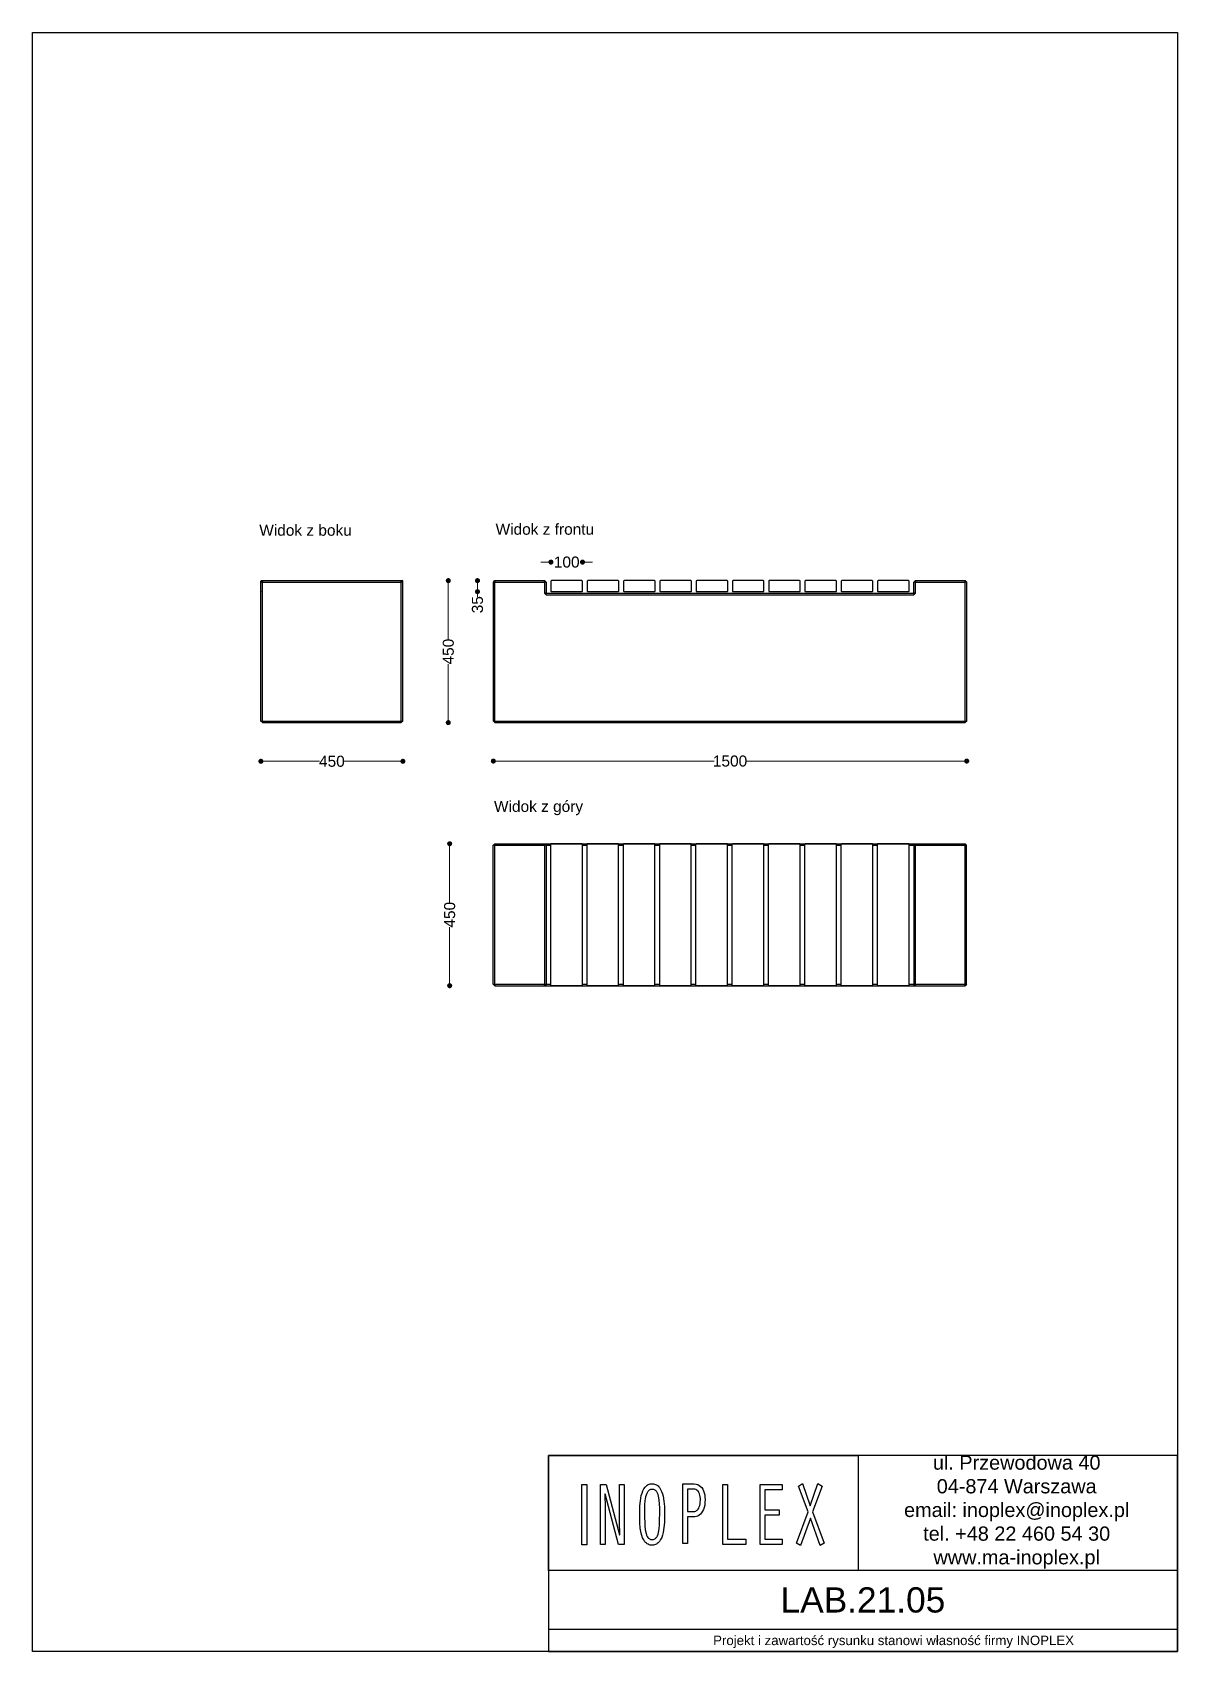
# Model space of a CAD drawing. Header units: millimetres. Extents: x 10366 to 13995, y 24552 to 29685.
import ezdxf

# ---------------------------------------------------------------- set-up
doc = ezdxf.new("R2010")
doc.units = ezdxf.units.MM
doc.header["$LTSCALE"] = 3
doc.layers.add('Default', color=7, linetype='Continuous')
doc.layers.add('DomyÅ›lny', color=7, linetype='Continuous')
doc.styles.get("Standard").update_dxf_attribs({"font": 'arial.ttf'})
doc.dimstyles.new('MATEUSZ', dxfattribs={"dimtxt": 35, "dimasz": 16, "dimexe": 0.18, "dimexo": 0.0625, "dimgap": 0.09, "dimtad": 0, "dimdec": 0, "dimdsep": 46, "dimtxsty": 'Standard', "dimblk": 'DOT', "dimcen": 0.09, "dimse1": 1, "dimse2": 1, "dimadec": 0, "dimazin": 0, "dimtfac": 1, "dimtdec": 0, "dimtofl": 0, "dimtmove": 0, "dimatfit": 3, "dimfxl": 1, "dimtolj": 1, "dimtzin": 0, "dimlwd": 9, "dimlwe": 9, "dimarcsym": 0})

# ---------------------------------------------------------------- blocks, each defined once
blk = doc.blocks.new('_Dot')
at = {"color": 0, "linetype": 'ByBlock', "lineweight": -2}
blk.add_line((-0.5, 0), (-1, 0), dxfattribs=at)
at = {"color": 0, "linetype": 'ByBlock', "const_width": 0.5}
blk.add_lwpolyline([(-0.25, 0, 1), (0.25, 0, 1)], format="xyb", close=True, dxfattribs=at)
blk = doc.blocks.new('*D13')
at = {"color": 0, "lineweight": 9, "transparency": 16777216}
for p, q in [((11684.1, 27931), (11684.1, 27761.4)), ((11684.1, 27513), (11684.1, 27682.6))]:
    blk.add_line(p, q, dxfattribs=at)
at = {"layer": 'Defpoints', "color": 0, "transparency": 16777216}
for p in [(11535.2, 27947), (11535.2, 27497), (11684.1, 27497)]:
    blk.add_point(p, dxfattribs=at)
at = {"color": 0, "lineweight": 9, "transparency": 16777216, "xscale": 16, "yscale": 16, "zscale": 16}
for p, rotation in [((11684.1, 27947), 90), ((11684.1, 27497), 270)]:
    blk.add_blockref('_Dot', p, dxfattribs=dict(at, rotation=rotation))
at = {"color": 0, "transparency": 16777216, "insert": (11684.1, 27722), "char_height": 35, "attachment_point": 5, "rotation": 90}
blk.add_mtext('\\A1;450', dxfattribs=at)
blk = doc.blocks.new('*D14')
at = {"color": 0, "lineweight": 9, "transparency": 16777216}
for p, q in [((11106.2, 27374.3), (11275.8, 27374.3)), ((11524.2, 27374.3), (11354.6, 27374.3))]:
    blk.add_line(p, q, dxfattribs=at)
at = {"layer": 'Defpoints', "color": 0, "transparency": 16777216}
for p in [(11090.2, 27502), (11540.2, 27502), (11540.2, 27374.3)]:
    blk.add_point(p, dxfattribs=at)
at = {"color": 0, "lineweight": 9, "transparency": 16777216, "xscale": 16, "yscale": 16, "zscale": 16, "rotation": 180}
blk.add_blockref('_Dot', (11090.2, 27374.3), dxfattribs=at)
at = {"color": 0, "lineweight": 9, "transparency": 16777216, "xscale": 16, "yscale": 16, "zscale": 16}
blk.add_blockref('_Dot', (11540.2, 27374.3), dxfattribs=at)
at = {"color": 0, "transparency": 16777216, "insert": (11315.2, 27374.3), "char_height": 35, "attachment_point": 5}
blk.add_mtext('\\A1;450', dxfattribs=at)
blk = doc.blocks.new('*D15')
at = {"color": 0, "lineweight": 9, "transparency": 16777216}
for p, q in [((11842.8, 27375), (12526.1, 27375)), ((13310.8, 27375), (12627.4, 27375))]:
    blk.add_line(p, q, dxfattribs=at)
at = {"layer": 'Defpoints', "color": 0, "transparency": 16777216}
for p in [(11826.8, 27502), (13326.8, 27502), (13326.8, 27375)]:
    blk.add_point(p, dxfattribs=at)
at = {"color": 0, "lineweight": 9, "transparency": 16777216, "xscale": 16, "yscale": 16, "zscale": 16, "rotation": 180}
blk.add_blockref('_Dot', (11826.8, 27375), dxfattribs=at)
at = {"color": 0, "lineweight": 9, "transparency": 16777216, "xscale": 16, "yscale": 16, "zscale": 16}
blk.add_blockref('_Dot', (13326.8, 27375), dxfattribs=at)
at = {"color": 0, "transparency": 16777216, "insert": (12576.8, 27375), "char_height": 35, "attachment_point": 5}
blk.add_mtext('\\A1;1500', dxfattribs=at)
blk = doc.blocks.new('*D16')
at = {"color": 0, "lineweight": 9, "transparency": 16777216}
for p, q in [((11688.4, 27097), (11688.4, 26927.4)), ((11688.4, 26679), (11688.4, 26848.6))]:
    blk.add_line(p, q, dxfattribs=at)
at = {"layer": 'Defpoints', "color": 0, "transparency": 16777216}
for p in [(11831.4, 27113), (11688.4, 26663), (11831.4, 26663)]:
    blk.add_point(p, dxfattribs=at)
at = {"color": 0, "lineweight": 9, "transparency": 16777216, "xscale": 16, "yscale": 16, "zscale": 16}
for p, rotation in [((11688.4, 27113), 90), ((11688.4, 26663), 270)]:
    blk.add_blockref('_Dot', p, dxfattribs=dict(at, rotation=rotation))
at = {"color": 0, "transparency": 16777216, "insert": (11688.4, 26888), "char_height": 35, "attachment_point": 5, "rotation": 90}
blk.add_mtext('\\A1;450', dxfattribs=at)
blk = doc.blocks.new('*D17')
at = {"color": 0, "lineweight": 9, "transparency": 16777216}
for p, q in [((11993.3, 28005.7), (11977.3, 28005.7)), ((12125.3, 28005.7), (12141.3, 28005.7))]:
    blk.add_line(p, q, dxfattribs=at)
at = {"layer": 'Defpoints', "color": 0, "transparency": 16777216}
for p in [(12109.3, 28005.7), (12009.3, 27945), (12109.3, 27945)]:
    blk.add_point(p, dxfattribs=at)
at = {"color": 0, "lineweight": 9, "transparency": 16777216, "xscale": 16, "yscale": 16, "zscale": 16}
blk.add_blockref('_Dot', (12009.3, 28005.7), dxfattribs=at)
at = {"color": 0, "lineweight": 9, "transparency": 16777216, "xscale": 16, "yscale": 16, "zscale": 16, "rotation": 180}
blk.add_blockref('_Dot', (12109.3, 28005.7), dxfattribs=at)
at = {"color": 0, "transparency": 16777216, "insert": (12059.3, 28005.7), "char_height": 35, "attachment_point": 5}
blk.add_mtext('\\A1;100', dxfattribs=at)
blk = doc.blocks.new('*D18')
at = {"color": 0, "lineweight": 9, "transparency": 16777216}
for p, q in [((11776.5, 27931), (11776.5, 27928)), ((11776.5, 27912), (11776.5, 27896))]:
    blk.add_line(p, q, dxfattribs=at)
at = {"layer": 'Defpoints', "color": 0, "transparency": 16777216}
for p in [(12011.3, 27947), (11776.5, 27912), (12011.3, 27912)]:
    blk.add_point(p, dxfattribs=at)
at = {"color": 0, "lineweight": 9, "transparency": 16777216, "xscale": 16, "yscale": 16, "zscale": 16}
for p, rotation in [((11776.5, 27947), 90), ((11776.5, 27912), 270)]:
    blk.add_blockref('_Dot', p, dxfattribs=dict(at, rotation=rotation))
at = {"color": 0, "transparency": 16777216, "insert": (11776.5, 27870.7), "char_height": 35, "attachment_point": 5, "rotation": 90}
blk.add_mtext('\\A1;35', dxfattribs=at)
blk = doc.blocks.new('logo inoplex techniczne')
at = {"layer": 'DomyÅ›lny'}
for points in [[(-66.02, 24.77, 0), (-63.31, 24.77, 0), (-63.31, -0.1, 0), (-66.02, -0.1, 0)], [(-55.75, 24.71, 0), (-52.64, 24.71, 0), (-45.3, 3.93, 0), (-45.23, 4, 0), (-45.34, 9.52, 0), (-45.34, 24.71, 0), (-42.86, 24.71, 0), (-42.86, 0, 0), (-45.97, 0, 0), (-53.3, 20.82, 0), (-53.38, 20.74, 0), (-53.27, 15.15, 0), (-53.27, 0, 0), (-55.75, 0, 0)], [(-20.58, 12.37, 0), (-20.67, 9.09, 0), (-20.91, 7.01, 0), (-21.38, 4.89, 0), (-21.74, 3.87, 0), (-22.18, 2.91, 0), (-22.73, 2.03, 0), (-23.38, 1.25, 0), (-23.76, 0.91, 0), (-24.16, 0.61, 0), (-24.6, 0.34, 0), (-25.07, 0.11, 0), (-25.58, -0.07, 0), (-26.13, -0.21, 0), (-26.71, -0.3, 0), (-27.33, -0.33, 0), (-27.97, -0.31, 0), (-28.57, -0.24, 0), (-29.13, -0.12, 0), (-29.65, 0.05, 0), (-30.14, 0.26, 0), (-30.59, 0.51, 0), (-31.01, 0.8, 0), (-31.39, 1.13, 0), (-32.07, 1.88, 0), (-32.63, 2.73, 0), (-33.09, 3.67, 0), (-33.45, 4.68, 0), (-33.94, 6.78, 0), (-34.19, 8.87, 0), (-34.15, 15.92, 0), (-33.88, 18.05, 0), (-33.36, 20.15, 0), (-32.99, 21.14, 0), (-32.52, 22.06, 0), (-31.96, 22.89, 0), (-31.3, 23.62, 0), (-30.92, 23.94, 0), (-30.52, 24.22, 0), (-30.08, 24.46, 0), (-29.61, 24.67, 0), (-29.1, 24.83, 0), (-28.56, 24.95, 0), (-27.99, 25.02, 0), (-26.75, 25.01, 0), (-26.16, 24.92, 0), (-25.61, 24.79, 0), (-25.1, 24.61, 0), (-24.62, 24.39, 0), (-24.18, 24.13, 0), (-23.77, 23.83, 0), (-23.4, 23.49, 0), (-22.74, 22.73, 0), (-22.19, 21.86, 0), (-21.74, 20.91, 0), (-21.39, 19.9, 0), (-20.91, 17.79, 0), (-20.67, 15.71, 0)], [(-31.69, 12.37, 0), (-31.5, 7.78, 0), (-31.22, 5.96, 0), (-30.79, 4.47, 0), (-30.5, 3.86, 0), (-30.17, 3.33, 0), (-29.79, 2.88, 0), (-29.58, 2.69, 0), (-29.35, 2.53, 0), (-29.11, 2.38, 0), (-28.86, 2.26, 0), (-28.59, 2.16, 0), (-28.3, 2.09, 0), (-27.68, 2.01, 0), (-26.95, 2.03, 0), (-26.59, 2.09, 0), (-26.26, 2.18, 0), (-25.95, 2.3, 0), (-25.66, 2.45, 0), (-25.39, 2.62, 0), (-25.15, 2.83, 0), (-24.92, 3.06, 0), (-24.51, 3.58, 0), (-24.18, 4.19, 0), (-23.9, 4.87, 0), (-23.51, 6.39, 0), (-23.29, 8.07, 0), (-23.19, 14.97, 0), (-23.47, 18.39, 0), (-23.84, 19.89, 0), (-24.11, 20.55, 0), (-24.43, 21.14, 0), (-24.83, 21.65, 0), (-25.05, 21.87, 0), (-25.29, 22.07, 0), (-25.56, 22.24, 0), (-25.84, 22.39, 0), (-26.15, 22.51, 0), (-26.48, 22.6, 0), (-26.83, 22.67, 0), (-27.21, 22.7, 0), (-27.61, 22.7, 0), (-27.99, 22.67, 0), (-28.35, 22.6, 0), (-28.68, 22.49, 0), (-28.99, 22.35, 0), (-29.28, 22.19, 0), (-29.54, 21.99, 0), (-29.79, 21.76, 0), (-30.02, 21.52, 0), (-30.41, 20.95, 0), (-30.74, 20.3, 0), (-31.01, 19.58, 0), (-31.38, 18, 0), (-31.59, 16.32, 0)], [(-8.01, 0.35, 0), (-10.49, 0.35, 0), (-10.49, 25.06, 0), (-6.41, 25.06, 0), (-4.32, 25.03, 0), (-3.3, 24.91, 0), (-2.38, 24.68, 0), (-1.54, 24.36, 0), (-0.8, 23.94, 0), (-0.15, 23.43, 0), (0.41, 22.83, 0), (0.87, 22.13, 0), (1.23, 21.35, 0), (1.49, 20.48, 0), (1.64, 19.52, 0), (1.69, 18.48, 0), (1.63, 17.32, 0), (1.46, 16.25, 0), (1.18, 15.29, 0), (0.8, 14.42, 0), (0.33, 13.66, 0), (-0.22, 13, 0), (-0.85, 12.45, 0), (-1.54, 12.01, 0), (-2.3, 11.68, 0), (-3.12, 11.46, 0), (-3.98, 11.36, 0), (-8.01, 11.35, 0)], [(-8.01, 13.58, 0), (-5.3, 13.6, 0), (-4.02, 13.65, 0), (-3.47, 13.77, 0), (-2.97, 13.96, 0), (-2.73, 14.09, 0), (-2.52, 14.24, 0), (-2.12, 14.59, 0), (-1.77, 15.02, 0), (-1.48, 15.52, 0), (-1.25, 16.09, 0), (-1.07, 16.73, 0), (-0.96, 17.44, 0), (-0.91, 18.22, 0), (-0.92, 19, 0), (-1, 19.71, 0), (-1.15, 20.34, 0), (-1.37, 20.89, 0), (-1.66, 21.37, 0), (-2, 21.78, 0), (-2.41, 22.12, 0), (-2.88, 22.39, 0), (-3.41, 22.6, 0), (-3.99, 22.74, 0), (-4.62, 22.82, 0), (-8.01, 22.84, 0)], [(11.46, 24.71, 0), (13.94, 24.71, 0), (13.94, 2.22, 0), (24.09, 2.22, 0), (24.09, 0, 0), (11.46, 0, 0)], [(32.01, 24.71, 0), (44.04, 24.71, 0), (44.04, 22.48, 0), (34.49, 22.48, 0), (34.49, 14.33, 0), (42.38, 14.33, 0), (42.38, 12.11, 0), (34.49, 12.11, 0), (34.49, 2.22, 0), (44.04, 2.22, 0), (44.04, 0, 0), (32.01, 0, 0)], [(54.09, -0.48, 0), (51.87, 0.56, 0), (58.31, 13.45, 0), (53.02, 24.04, 0), (55.31, 25.19, 0), (59.54, 15.96, 0), (63.76, 25.19, 0), (66.05, 24.04, 0), (60.76, 13.45, 0), (67.2, 0.56, 0), (64.98, -0.48, 0), (59.57, 10.82, 0)]]:
    blk.add_polyline3d(points, close=True, dxfattribs=at)

msp = doc.modelspace()

# ---------------------------------------------------------------- linework, layer by layer
for p, q in [((13995, 24809.6), (12194.9, 24809.6)), ((13994.7, 24623), (12001.1, 24623))]:
    msp.add_line(p, q)
for points in [[(10366.2, 24552.5), (10366.2, 29684.6), (13995, 29684.6), (13995, 24552.5)], [(12001.1, 24552.5), (13995, 24552.5), (13995, 25174.2), (12001.1, 25174.2)], [(12001.1, 25174.2), (12982.7, 25174.2), (12982.7, 24809.6), (12001.1, 24809.6)]]:
    msp.add_lwpolyline(points, close=True)
at = {"layer": 'Default'}
for p, q in [((11090.2, 27942), (11095.2, 27947)), ((11090.2, 27914), (11090.2, 27945)), ((11095.2, 27942), (11090.2, 27942)), ((11090.2, 27502), (11090.2, 27942)), ((11092.2, 27947), (11538.2, 27947)), ((11095.2, 27947), (11535.2, 27947)), ((11095.2, 27947), (11095.2, 27942)), ((11095.2, 27502), (11095.2, 27942)), ((11095.2, 27942), (11535.2, 27942)), ((11535.2, 27942), (11535.2, 27947)), ((11535.2, 27947), (11540.2, 27942)), ((11540.2, 27942), (11535.2, 27942)), ((11535.2, 27502), (11535.2, 27942)), ((11540.2, 27914), (11540.2, 27945)), ((11540.2, 27502), (11540.2, 27942)), ((11826.8, 27942), (11831.8, 27947)), ((11831.8, 27942), (11826.8, 27942)), ((11826.8, 27502), (11826.8, 27942)), ((11831.8, 27947), (11989.3, 27947)), ((11831.8, 27947), (11831.8, 27942)), ((11831.8, 27502), (11831.8, 27942)), ((11831.8, 27942), (11989.3, 27942)), ((11989.3, 27942), (11989.3, 27947)), ((11989.3, 27947), (11994.3, 27942)), ((11989.3, 27942), (11989.3, 27907)), ((11994.3, 27942), (11989.3, 27942)), ((11994.3, 27942), (11994.3, 27907)), ((12009.3, 27945), (12009.3, 27914)), ((12107.3, 27947), (12011.3, 27947)), ((12109.3, 27914), (12109.3, 27945)), ((12124.3, 27945), (12124.3, 27914)), ((12222.3, 27947), (12126.3, 27947)), ((12224.3, 27914), (12224.3, 27945)), ((12239.3, 27945), (12239.3, 27914)), ((12337.3, 27947), (12241.3, 27947)), ((12339.3, 27914), (12339.3, 27945)), ((12354.3, 27945), (12354.3, 27914)), ((12452.3, 27947), (12356.3, 27947)), ((12454.3, 27914), (12454.3, 27945)), ((12469.3, 27945), (12469.3, 27914)), ((12567.3, 27947), (12471.3, 27947)), ((12569.3, 27914), (12569.3, 27945)), ((12584.3, 27945), (12584.3, 27914)), ((12682.3, 27947), (12586.3, 27947)), ((12684.3, 27914), (12684.3, 27945)), ((12699.3, 27945), (12699.3, 27914)), ((12797.3, 27947), (12701.3, 27947)), ((12799.3, 27914), (12799.3, 27945)), ((12814.3, 27945), (12814.3, 27914)), ((12912.3, 27947), (12816.3, 27947)), ((12914.3, 27914), (12914.3, 27945)), ((12929.3, 27945), (12929.3, 27914)), ((13027.3, 27947), (12931.3, 27947)), ((13029.3, 27914), (13029.3, 27945)), ((13044.3, 27945), (13044.3, 27914)), ((13142.3, 27947), (13046.3, 27947)), ((13144.3, 27914), (13144.3, 27945)), ((13159.3, 27942), (13164.3, 27947)), ((13164.3, 27942), (13159.3, 27942)), ((13159.3, 27907), (13159.3, 27942)), ((13164.3, 27947), (13321.8, 27947)), ((13164.3, 27947), (13164.3, 27942)), ((13164.3, 27942), (13321.8, 27942)), ((13164.3, 27907), (13164.3, 27942)), ((13321.8, 27942), (13321.8, 27947)), ((13321.8, 27947), (13326.8, 27942)), ((13326.8, 27942), (13321.8, 27942)), ((13321.8, 27502), (13321.8, 27942)), ((13326.8, 27502), (13326.8, 27942)), ((11989.3, 27907), (11994.3, 27902)), ((11994.3, 27907), (11989.3, 27907)), ((11994.3, 27907), (13159.3, 27907)), ((11994.3, 27902), (11994.3, 27907)), ((11994.3, 27902), (13159.3, 27902)), ((12011.3, 27912), (12107.3, 27912)), ((12126.3, 27912), (12222.3, 27912)), ((12241.3, 27912), (12337.3, 27912)), ((12356.3, 27912), (12452.3, 27912)), ((12471.3, 27912), (12567.3, 27912)), ((12586.3, 27912), (12682.3, 27912)), ((12701.3, 27912), (12797.3, 27912)), ((12816.3, 27912), (12912.3, 27912)), ((12931.3, 27912), (13027.3, 27912)), ((13046.3, 27912), (13142.3, 27912)), ((13159.3, 27902), (13164.3, 27907)), ((13159.3, 27907), (13159.3, 27902)), ((13164.3, 27907), (13159.3, 27907)), ((11095.2, 27497), (11090.2, 27502)), ((11090.2, 27502), (11095.2, 27502)), ((11095.2, 27502), (11095.2, 27497)), ((11095.2, 27502), (11535.2, 27502)), ((11095.2, 27497), (11535.2, 27497)), ((11535.2, 27497), (11535.2, 27502)), ((11540.2, 27502), (11535.2, 27497)), ((11535.2, 27502), (11540.2, 27502)), ((11831.8, 27497), (11826.8, 27502)), ((11826.8, 27502), (11831.8, 27502)), ((11831.8, 27502), (13321.8, 27502)), ((11831.8, 27502), (11831.8, 27497)), ((11831.8, 27497), (13321.8, 27497)), ((13326.8, 27502), (13321.8, 27497)), ((13321.8, 27497), (13321.8, 27502)), ((13321.8, 27502), (13326.8, 27502)), ((11826.4, 27108), (11831.4, 27113)), ((11831.4, 27108), (11826.4, 27108)), ((11826.4, 26668), (11826.4, 27108)), ((11831.4, 27113), (11988.9, 27113)), ((11831.4, 27113), (11831.4, 27108)), ((11831.4, 27108), (11988.9, 27108)), ((11831.4, 26668), (11831.4, 27108)), ((11988.9, 27113), (11993.9, 27108)), ((11988.9, 27113), (11993.9, 27113)), ((11988.9, 27108), (11988.9, 27113)), ((11988.9, 27108), (11988.9, 26668)), ((11993.9, 27108), (11988.9, 27108)), ((11993.9, 27113), (13158.9, 27113)), ((11993.9, 27113), (11993.9, 27108)), ((11993.9, 27108), (12008.9, 27108)), ((11993.9, 27108), (11993.9, 26668)), ((12008.9, 26665), (12008.9, 27111)), ((12106.9, 27113), (12010.9, 27113)), ((12108.9, 26665), (12108.9, 27111)), ((12108.9, 27108), (12123.9, 27108)), ((12123.9, 26665), (12123.9, 27111)), ((12221.9, 27113), (12125.9, 27113)), ((12223.9, 26665), (12223.9, 27111)), ((12223.9, 27108), (12238.9, 27108)), ((12238.9, 26665), (12238.9, 27111)), ((12336.9, 27113), (12240.9, 27113)), ((12338.9, 26665), (12338.9, 27111)), ((12338.9, 27108), (12353.9, 27108)), ((12353.9, 26665), (12353.9, 27111)), ((12451.9, 27113), (12355.9, 27113)), ((12453.9, 26665), (12453.9, 27111)), ((12453.9, 27108), (12468.9, 27108)), ((12468.9, 26665), (12468.9, 27111)), ((12566.9, 27113), (12470.9, 27113)), ((12568.9, 26665), (12568.9, 27111)), ((12568.9, 27108), (12583.9, 27108)), ((12583.9, 26665), (12583.9, 27111)), ((12681.9, 27113), (12585.9, 27113)), ((12683.9, 26665), (12683.9, 27111)), ((12683.9, 27108), (12698.9, 27108)), ((12698.9, 26665), (12698.9, 27111)), ((12796.9, 27113), (12700.9, 27113)), ((12798.9, 26665), (12798.9, 27111)), ((12798.9, 27108), (12813.9, 27108)), ((12813.9, 26665), (12813.9, 27111)), ((12911.9, 27113), (12815.9, 27113)), ((12913.9, 26665), (12913.9, 27111)), ((12913.9, 27108), (12928.9, 27108)), ((12928.9, 26665), (12928.9, 27111)), ((13026.9, 27113), (12930.9, 27113)), ((13028.9, 26665), (13028.9, 27111)), ((13028.9, 27108), (13043.9, 27108)), ((13043.9, 26665), (13043.9, 27111)), ((13141.9, 27113), (13045.9, 27113)), ((13143.9, 26665), (13143.9, 27111)), ((13143.9, 27108), (13158.9, 27108)), ((13158.9, 27113), (13163.9, 27113)), ((13158.9, 27108), (13158.9, 27113)), ((13158.9, 27108), (13163.9, 27113)), ((13158.9, 27108), (13158.9, 26668)), ((13163.9, 27108), (13158.9, 27108)), ((13163.9, 27113), (13321.4, 27113)), ((13163.9, 27113), (13163.9, 27108)), ((13163.9, 27108), (13321.4, 27108)), ((13163.9, 27108), (13163.9, 26668)), ((13321.4, 27113), (13326.4, 27108)), ((13321.4, 27108), (13321.4, 27113)), ((13326.4, 27108), (13321.4, 27108)), ((13321.4, 26668), (13321.4, 27108)), ((13326.4, 26668), (13326.4, 27108)), ((11826.4, 26668), (11831.4, 26668)), ((11831.4, 26663), (11826.4, 26668)), ((11831.4, 26668), (11988.9, 26668)), ((11831.4, 26668), (11831.4, 26663)), ((11831.4, 26663), (11988.9, 26663)), ((11993.9, 26668), (11988.9, 26663)), ((11988.9, 26663), (11988.9, 26668)), ((11988.9, 26668), (11993.9, 26668)), ((11988.9, 26663), (11993.9, 26663)), ((11993.9, 26668), (12008.9, 26668)), ((11993.9, 26663), (11993.9, 26668)), ((11993.9, 26663), (13158.9, 26663)), ((12106.9, 26663), (12010.9, 26663)), ((12108.9, 26668), (12123.9, 26668)), ((12221.9, 26663), (12125.9, 26663)), ((12223.9, 26668), (12238.9, 26668)), ((12336.9, 26663), (12240.9, 26663)), ((12338.9, 26668), (12353.9, 26668)), ((12451.9, 26663), (12355.9, 26663)), ((12453.9, 26668), (12468.9, 26668)), ((12566.9, 26663), (12470.9, 26663)), ((12568.9, 26668), (12583.9, 26668)), ((12681.9, 26663), (12585.9, 26663)), ((12683.9, 26668), (12698.9, 26668)), ((12796.9, 26663), (12700.9, 26663)), ((12798.9, 26668), (12813.9, 26668)), ((12911.9, 26663), (12815.9, 26663)), ((12913.9, 26668), (12928.9, 26668)), ((13026.9, 26663), (12930.9, 26663)), ((13028.9, 26668), (13043.9, 26668)), ((13141.9, 26663), (13045.9, 26663)), ((13143.9, 26668), (13158.9, 26668)), ((13163.9, 26663), (13158.9, 26668)), ((13158.9, 26668), (13163.9, 26668)), ((13158.9, 26668), (13158.9, 26663)), ((13158.9, 26663), (13163.9, 26663)), ((13163.9, 26668), (13321.4, 26668)), ((13163.9, 26668), (13163.9, 26663)), ((13163.9, 26663), (13321.4, 26663)), ((13326.4, 26668), (13321.4, 26663)), ((13321.4, 26663), (13321.4, 26668)), ((13321.4, 26668), (13326.4, 26668))]:
    msp.add_line(p, q, dxfattribs=at)
for centre, start, end in [((11092.2, 27945), 90, 180), ((11538.2, 27945), 0, 90), ((12011.3, 27945), 90, 180), ((12107.3, 27945), 0, 90), ((12126.3, 27945), 90, 180), ((12222.3, 27945), 0, 90), ((12241.3, 27945), 90, 180), ((12337.3, 27945), 0, 90), ((12356.3, 27945), 90, 180), ((12452.3, 27945), 0, 90), ((12471.3, 27945), 90, 180), ((12567.3, 27945), 0, 90), ((12586.3, 27945), 90, 180), ((12682.3, 27945), 0, 90), ((12701.3, 27945), 90, 180), ((12797.3, 27945), 0, 90), ((12816.3, 27945), 90, 180), ((12912.3, 27945), 0, 90), ((12931.3, 27945), 90, 180), ((13027.3, 27945), 0, 90), ((13046.3, 27945), 90, 180), ((13142.3, 27945), 0, 90), ((11092.2, 27914), 180, 209.5361), ((11538.2, 27914), 336.4846, 0), ((12011.3, 27914), 180, 270), ((12107.3, 27914), 270, 0), ((12126.3, 27914), 180, 270), ((12222.3, 27914), 270, 0), ((12241.3, 27914), 180, 270), ((12337.3, 27914), 270, 0), ((12356.3, 27914), 180, 270), ((12452.3, 27914), 270, 0), ((12471.3, 27914), 180, 270), ((12567.3, 27914), 270, 0), ((12586.3, 27914), 180, 270), ((12682.3, 27914), 270, 0), ((12701.3, 27914), 180, 270), ((12797.3, 27914), 270, 0), ((12816.3, 27914), 180, 270), ((12912.3, 27914), 270, 0), ((12931.3, 27914), 180, 270), ((13027.3, 27914), 270, 0), ((13046.3, 27914), 180, 270), ((13142.3, 27914), 270, 0), ((12010.9, 27111), 90, 180), ((12106.9, 27111), 0, 90), ((12125.9, 27111), 90, 180), ((12221.9, 27111), 0, 90), ((12240.9, 27111), 90, 180), ((12336.9, 27111), 0, 90), ((12355.9, 27111), 90, 180), ((12451.9, 27111), 0, 90), ((12470.9, 27111), 90, 180), ((12566.9, 27111), 0, 90), ((12585.9, 27111), 90, 180), ((12681.9, 27111), 0, 90), ((12700.9, 27111), 90, 180), ((12796.9, 27111), 0, 90), ((12815.9, 27111), 90, 180), ((12911.9, 27111), 0, 90), ((12930.9, 27111), 90, 180), ((13026.9, 27111), 0, 90), ((13045.9, 27111), 90, 180), ((13141.9, 27111), 0, 90), ((12010.9, 26665), 180, 270), ((12106.9, 26665), 270, 0), ((12125.9, 26665), 180, 270), ((12221.9, 26665), 270, 0), ((12240.9, 26665), 180, 270), ((12336.9, 26665), 270, 0), ((12355.9, 26665), 180, 270), ((12451.9, 26665), 270, 0), ((12470.9, 26665), 180, 270), ((12566.9, 26665), 270, 0), ((12585.9, 26665), 180, 270), ((12681.9, 26665), 270, 0), ((12700.9, 26665), 180, 270), ((12796.9, 26665), 270, 0), ((12815.9, 26665), 180, 270), ((12911.9, 26665), 270, 0), ((12930.9, 26665), 180, 270), ((13026.9, 26665), 270, 0), ((13045.9, 26665), 180, 270), ((13141.9, 26665), 270, 0)]:
    msp.add_arc(centre, 2, start, end, dxfattribs=at)

# ---------------------------------------------------------------- block references
at = {"xscale": 5.763828745849459, "yscale": 7.680839070964094, "zscale": 5.763828745849459}
msp.add_blockref('logo inoplex techniczne', (12488, 24892.2), dxfattribs=at)

# ---------------------------------------------------------------- texts
for s, p in [('Widok z boku', (11085.1, 28089.3)), ('Widok z frontu', (11834, 28092.5)), ('Widok z góry', (11828.9, 27214))]:
    msp.add_text(s, height=34.962).set_placement(p)
at = {"attachment_point": 5}
for s, width, gutter_width, heights, insert, char_height in [('ul. Przewodowa 40\\P04-874 Warszawa\\Pemail: inoplex@inoplex.pl\\Ptel. +48 22 460 54 30\\Pwww.ma-inoplex.pl', 1019.877, 1, [432.7], (13485.1, 24994.8), 45), ('LAB.21.05', 1993.625, 1, [0], (12997.9, 24715.8), 80), ('\\pxqc;Projekt i zawartość rysunku stanowi własność firmy INOPLEX ', 1800.088, 12.5, [70.5], (13095, 24583.6), 30)]:
    msp.add_mtext_dynamic_manual_height_columns(s, width=width, gutter_width=gutter_width, heights=heights, dxfattribs=dict(at, insert=insert, char_height=char_height))

# ---------------------------------------------------------------- dimensions: what is measured, and where the dimension line sits
for base, p1, p2, picture, middle in [((12109.3, 28005.7), (12009.3, 27945), (12109.3, 27945), '*D17', (12059.3, 28005.7)), ((11540.2, 27374.3), (11090.2, 27502), (11540.2, 27502), '*D14', (11315.2, 27374.3)), ((13326.8, 27375), (11826.8, 27502), (13326.8, 27502), '*D15', (12576.8, 27375))]:
    dim = msp.add_linear_dim(base=base, p1=p1, p2=p2, dimstyle='MATEUSZ')
    dim.commit()
    dim.dimension.update_dxf_attribs({"geometry": picture, "text_midpoint": middle})
for base, p1, p2, picture, middle in [((11684.1, 27497), (11535.2, 27947), (11535.2, 27497), '*D13', (11684.1, 27722)), ((11776.5, 27912), (12011.3, 27947), (12011.3, 27912), '*D18', (11776.5, 27870.7)), ((11688.4, 26663), (11831.4, 27113), (11831.4, 26663), '*D16', (11688.4, 26888))]:
    dim = msp.add_linear_dim(base=base, p1=p1, p2=p2, angle=90, dimstyle='MATEUSZ')
    dim.commit()
    dim.dimension.update_dxf_attribs({"geometry": picture, "text_midpoint": middle})

doc.saveas('drawing.dxf')
